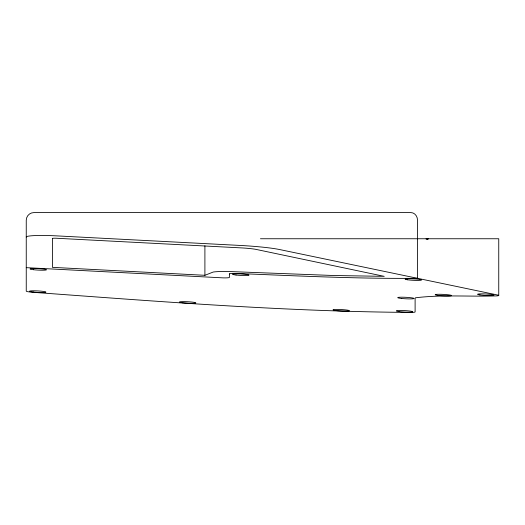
<?xml version="1.0" encoding="UTF-8"?>
<svg xmlns="http://www.w3.org/2000/svg" width="525" height="525" viewBox="0 0 525 525"><rect width="100%" height="100%" fill="white"/><g stroke="black" fill="none" stroke-linecap="round" stroke-linejoin="round"><path stroke-width="0.79" d="M498.75 295.45L498.75 238.75L260.452 238.75M427.849 239.085L427.875 238.75L426.011 238.901L428.144 239.105L427.875 238.75L427.042 239M52.421 238.534L52.651 238.357A4.489 0.4 3 0 1 56.037 238.232L243.469 248.01A20.075 1.805 3 0 1 255.288 249.244L384.221 276.347L333.303 275.5L229.327 271.53A27.595 2.481 3 0 0 213.196 272.042L204.901 275.303L52.421 267.356L52.421 238.311M26.25 267.658L223.217 277.876A9.227 0.827 3 0 0 229.392 277.41L229.399 273.899M204.901 245.798L204.901 275.303M26.27 237.077A30.719 2.756 3 0 1 57.041 235.896L239.886 245.424A46.489 4.174 3 0 1 279.864 249.598L497.556 295.004A9.082 0.814 3 0 1 498.527 295.647L497.746 295.798A9.319 0.84 3 0 1 494.097 295.956C467.952 296.704 441.479 294.597 415.492 297.793L415.111 298.2L415.111 311.942A9.24 0.827 3 0 1 410.281 312.421C284.314 311.535 158.648 301.468 33.082 292.313A9.325 0.84 3 0 1 26.25 291.152L26.25 220.277A7.698 7.698 0 0 1 33.948 212.579L410.852 212.579A7.698 6.681 90 0 1 417.533 220.277L417.506 278.309C357.374 278.867 297.301 275.887 237.241 273.486A9.22 0.827 3 0 0 229.405 273.899M33.416 269.706A8.21 0.735 3 0 0 46.436 269.87A8.21 0.735 3 0 0 35.011 268.518A8.21 0.735 3 0 0 33.416 269.706M33.298 292.051A8.242 0.742 3 0 0 45.905 292.103A8.242 0.742 3 0 0 33.836 290.798A8.242 0.742 3 0 0 33.298 292.051M182.405 302.767A8.242 0.742 3 0 0 195.759 303.01A8.242 0.742 3 0 0 184.761 301.626A8.242 0.742 3 0 0 182.405 302.767M336.21 310.623A8.242 0.742 3 0 0 349.387 310.813A8.242 0.742 3 0 0 338.087 309.448A8.242 0.742 3 0 0 336.21 310.623M399 311.581A8.242 0.742 3 0 0 412.565 311.889A8.242 0.742 3 0 0 401.999 310.485A8.242 0.742 3 0 0 399 311.581M401.73 298.476A8.242 0.742 3 0 0 414.107 298.482A8.242 0.742 3 0 0 401.796 297.196A8.242 0.742 3 0 0 401.73 298.476M437.535 295.345A8.242 0.742 3 0 0 451.323 295.733A8.242 0.742 3 0 0 441.295 294.302A8.242 0.742 3 0 0 437.535 295.345M479.909 294.925A8.242 0.742 3 0 0 493.69 295.312A8.242 0.742 3 0 0 483.663 293.882A8.242 0.742 3 0 0 479.909 294.925M407.452 279.779A8.242 0.742 3 0 0 421.221 280.16A8.242 0.742 3 0 0 411.154 278.736A8.242 0.742 3 0 0 407.452 279.779M236.033 275.034A8.242 0.742 3 0 0 248.975 275.159A8.242 0.742 3 0 0 237.333 273.82A8.242 0.742 3 0 0 236.033 275.034"/></g></svg>
